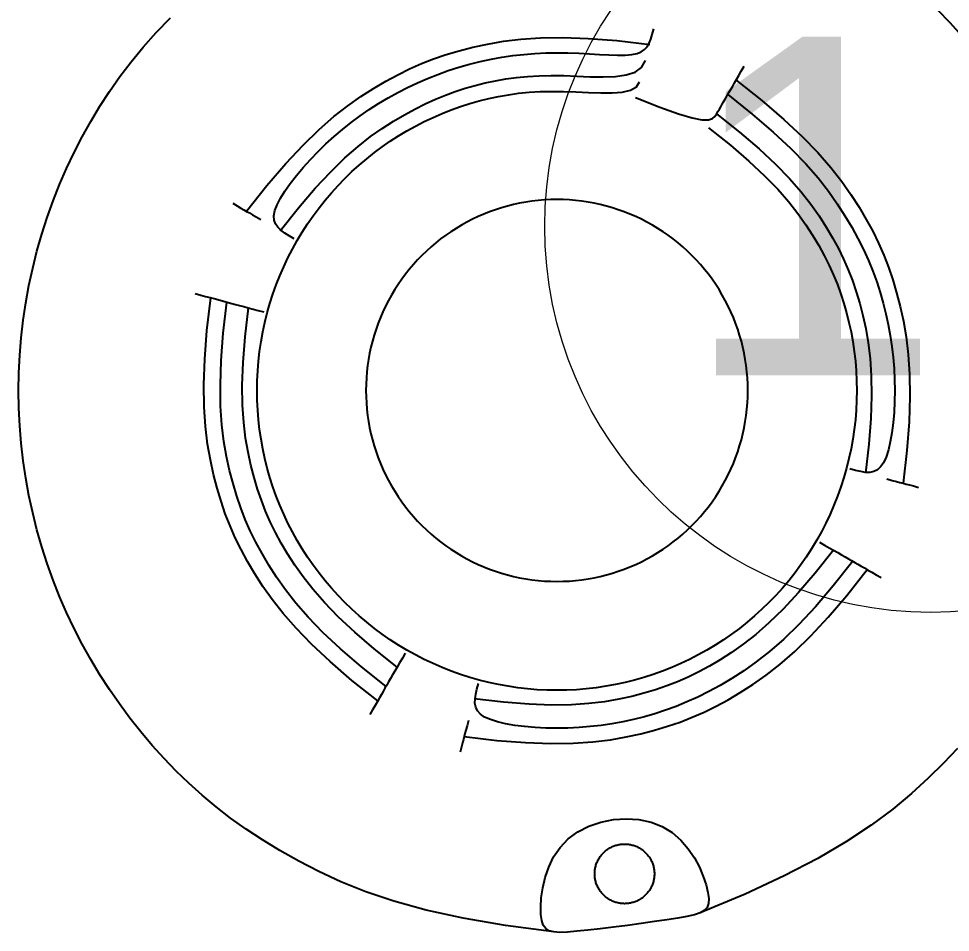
# Model space of a CAD drawing. Header units: inches. Extents: x 0.9 to 36.3, y 0.7 to 23.3.
# Drawn here: x 25.5068 to 25.7229, y 13.7647 to 13.9767 of the extents above; entities that cross this region are included whole.
import ezdxf

# ---------------------------------------------------------------- set-up
doc = ezdxf.new("R2010")
doc.units = ezdxf.units.IN
doc.layers.add('Numbering CCTV', color=38, linetype='Continuous', lineweight=0)
doc.layers.add('Smoke Detector', color=40, linetype='Continuous')
doc.styles.get("Standard").update_dxf_attribs({"font": 'arial.ttf'})

msp = doc.modelspace()

# ---------------------------------------------------------------- linework, layer by layer
at = {"layer": 'Numbering CCTV', "linetype": 'ByBlock', "ltscale": 0.001}
msp.add_circle((25.71833841424714, 13.92848450941516), 0.08951629024653585, dxfattribs=at)
at = {"layer": 'Smoke Detector', "linetype": 'ByBlock'}
for points in [[(25.71990893057657, 13.97868686879981), (25.72274928890219, 13.97575158129638), (25.72549191243458, 13.97272471010259)], [(25.63092718918985, 13.76483556267164), (25.61970049284223, 13.76631834467875), (25.60988464503042, 13.76802269655119), (25.60132168421488, 13.76991952103033), (25.59385364885603, 13.77197972085754), (25.58732257741428, 13.77417419877415), (25.58157050835011, 13.77647385752157), (25.57643948012391, 13.77884959984112), (25.57177153119612, 13.7812723284742), (25.5674306508335, 13.78371940351965), (25.56336863152809, 13.78619401450636), (25.55955921657829, 13.78870580832067), (25.55597614928244, 13.79126443184897), (25.55259317293893, 13.79387953197762), (25.54938403084613, 13.79656075559299), (25.54632246630239, 13.79931774958145), (25.54338222260611, 13.80216016082936), (25.5405418642805, 13.80509544833279), (25.53779924074811, 13.80812231952658), (25.53515702265635, 13.81123729395529), (25.53261788065262, 13.81443689116343), (25.53018448538434, 13.81771763069558), (25.52785950749889, 13.82107603209625), (25.52564561764368, 13.82450861490999), (25.52354548646612, 13.82801189868136), (25.52156161931224, 13.8315823075181), (25.51969586032253, 13.83521588378076), (25.51794988833616, 13.83890857439313), (25.51632538219228, 13.84265632627899), (25.51482402073, 13.84645508636211), (25.51344748278849, 13.85030080156626), (25.51219744720687, 13.85418941881522), (25.51107559282431, 13.85811688503278), (25.51008341411018, 13.86207909774096), (25.50922166805502, 13.86607175685496), (25.50849092727957, 13.87009051288824), (25.50789176440459, 13.87413101635423), (25.50742475205088, 13.87818891776642), (25.50709046283917, 13.88225986763823), (25.50688946939026, 13.88633951648313), (25.5068223443249, 13.89042351481459), (25.50688946939026, 13.89450751314603), (25.50709046283917, 13.89858716199094), (25.50742475205088, 13.90265811186275), (25.50789176440459, 13.90671601327493), (25.50849092727957, 13.91075651674093), (25.50922166805502, 13.91477527277421), (25.51008341411018, 13.9187679318882), (25.51107559282431, 13.92273014459639), (25.51219744720687, 13.92665761081394), (25.51344748278849, 13.9305462280629), (25.51482402073, 13.93439194326706), (25.51632538219228, 13.93819070335018), (25.51794988833616, 13.94193845523603), (25.51969586032253, 13.94563114584842), (25.52156161931224, 13.94926472211107), (25.52354548646612, 13.9528351309478), (25.52564987362295, 13.95634168044693), (25.52789355533315, 13.95979712335504), (25.53029939682499, 13.96321757358324), (25.53289026332676, 13.96661914504266), (25.53568902006678, 13.97001795164445), (25.53871853227334, 13.97343010729972), (25.54200166517474, 13.9768717259196)], [(25.57073221481348, 13.92559186063426), (25.56957015029825, 13.92627048738463), (25.56852775052074, 13.9269262766046), (25.56763100155929, 13.92759047616299), (25.56690588949228, 13.92829433392858), (25.56637840039802, 13.92906909777019), (25.56607452035489, 13.9299460155566), (25.56602023544126, 13.93095633515664), (25.56624153173543, 13.93213130443909), (25.5667550245734, 13.93349163917322), (25.5675398463214, 13.93501592673003), (25.5685657586033, 13.93667222238102), (25.56980252304292, 13.93842858139765), (25.57121990126412, 13.94025305905141), (25.57278765489077, 13.94211371061376), (25.57447554554669, 13.94397859135619), (25.57625333485575, 13.94581575655016), (25.57809546012759, 13.94759830624813), (25.57999506141509, 13.94931951962646), (25.58194995445692, 13.95097772064249), (25.58395795499177, 13.95257123325357), (25.58601687875833, 13.95409838141703), (25.58812454149525, 13.95555748909022), (25.59027875894124, 13.95694688023046), (25.59247734683497, 13.95826487879511), (25.59471806102097, 13.95950991248121), (25.59699841776722, 13.96068082394459), (25.59931587344752, 13.96177655958079), (25.60166788443568, 13.96279606578535), (25.60405190710556, 13.96373828895381), (25.60646539783095, 13.9646021754817), (25.60890581298567, 13.96538667176457), (25.61137060894355, 13.96609072419795), (25.61385721107489, 13.96671339488397), (25.61636292073608, 13.9672542087512), (25.61888500828, 13.96771280643475), (25.62142074405955, 13.96808882856976), (25.62396739842755, 13.96838191579139), (25.62652224173695, 13.96859170873476), (25.62908254434058, 13.96871784803501), (25.63164557659131, 13.96875997432728), (25.63420287761863, 13.96872225192718), (25.63672306165823, 13.96862693987213), (25.63916901172242, 13.96850082088003), (25.64150361082348, 13.96837067766878), (25.64368974197366, 13.96826329295626), (25.64569028818531, 13.96820544946037), (25.64746813247068, 13.968223929899), (25.64898615784206, 13.96834551699006), (25.65022051110655, 13.96859315063136), (25.65120039425049, 13.96897439944049), (25.651968273055, 13.96949298921496), (25.6525666133012, 13.97015264575228), (25.65303788077026, 13.97095709484998), (25.65342454124327, 13.97191006230557), (25.65376906050138, 13.97301527391655), (25.65411390432571, 13.97427645548046)], [(25.55966982634637, 13.93197873359364), (25.56441416543782, 13.93795319404739), (25.56876976536576, 13.94303491996259), (25.57277927090325, 13.94732575527654), (25.57648532682343, 13.9509275439265), (25.57993057789939, 13.95394212984977), (25.58315766890421, 13.95647135698363), (25.586209244611, 13.95861706926536), (25.5891279497929, 13.96048111063224), (25.59195517971636, 13.96215077747667), (25.59472733162151, 13.96365517601145), (25.59747955324187, 13.96500886490448), (25.60024699231091, 13.96622640282366), (25.60306479656215, 13.9673223484369), (25.60596811372911, 13.9683112604121), (25.60899209154529, 13.96920769741717), (25.61217187774416, 13.97002621812), (25.61555379026149, 13.97077197805546), (25.61922882784197, 13.97141252022616), (25.62329915943249, 13.97190598450167), (25.62786695398, 13.97221051075155), (25.6330343804314, 13.97228423884537), (25.63890360773361, 13.9720853086527), (25.64557680483357, 13.9715718600431), (25.65315614067815, 13.97070203288613)], [(25.56749692185893, 13.92745975789249), (25.57172533169523, 13.93278451796176), (25.57560727630822, 13.93731362505783), (25.5791807630103, 13.94113784796806), (25.58248379911389, 13.94434795547981), (25.58555439193141, 13.94703471638046), (25.58843054877526, 13.94928889945736), (25.59115027695786, 13.95120127349789), (25.59375158379164, 13.9528626072894), (25.59626824262143, 13.95435029326526), (25.59871709092165, 13.95568821844284), (25.60111073219925, 13.9568868934855), (25.60346176996104, 13.95795682905661), (25.60578280771396, 13.95890853581954), (25.60808644896488, 13.95975252443764), (25.61038529722067, 13.96049930557428), (25.61269195598821, 13.96115938989283), (25.61501962323801, 13.9617410694881), (25.61738387479529, 13.96224376218058), (25.61980088094883, 13.96266466722226), (25.62228681198748, 13.96300098386507), (25.62485783820001, 13.96324991136098), (25.62753012987527, 13.96340864896195), (25.63031985730207, 13.96347439591992), (25.63324319076925, 13.96344435148686), (25.6362943735412, 13.96333044267681), (25.63937994078479, 13.96320350755222), (25.64238450064242, 13.96314911193762), (25.64519266125656, 13.96325282165756), (25.64768903076961, 13.96360020253657), (25.64975821732405, 13.96427682039918), (25.65128482906231, 13.96536824106995), (25.65215347412679, 13.96696003037341)], [(25.64985005195707, 13.95836354180476), (25.65549133765951, 13.9561167370707), (25.65981723939736, 13.95457829221823), (25.66301517837714, 13.95364616290804), (25.66527257580535, 13.95321830480082), (25.66677685288849, 13.95319267355727), (25.66771543083307, 13.95346722483807), (25.66827573084556, 13.95393991430391), (25.66864517413248, 13.95450869761548), (25.66898012192227, 13.95508884420528), (25.66931269553109, 13.95566487859301), (25.66964395629704, 13.95623863907016), (25.66997496555818, 13.95681196392825), (25.67030678465265, 13.95738669145879), (25.67064047491853, 13.95796465995328), (25.67097709769391, 13.95854770770322), (25.67131771431688, 13.95913767300011), (25.67166482609873, 13.95973888824219), (25.67202669424348, 13.96036566225454), (25.67241301992831, 13.96103479796894), (25.67283350433043, 13.9617630983172), (25.67329784862703, 13.96256736623111), (25.6738157539953, 13.96346440464248), (25.67439692161246, 13.9644710164831), (25.67505105265569, 13.96560400468477)], [(25.66681392241098, 13.95133687659241), (25.67187013189555, 13.94732172367645), (25.67617081661332, 13.94363556225033), (25.67980216749076, 13.94024230187409), (25.68285037545436, 13.93710585210781), (25.68540163143057, 13.93419012251151), (25.68754212634586, 13.93145902264526), (25.68935805112666, 13.92887646206912), (25.6909355966995, 13.92640635034313), (25.69234825226395, 13.92401661745771), (25.69361870011221, 13.92169127512476), (25.69475692080962, 13.91941835548651), (25.69577289492155, 13.91718589068525), (25.69667660301327, 13.91498191286322), (25.6974780256502, 13.91279445416266), (25.69818714339765, 13.91061154672585), (25.69881393682095, 13.90842122269505), (25.69936666989099, 13.90621391269818), (25.6998467402008, 13.90398964130605), (25.70025382874893, 13.9017508315751), (25.70058761653395, 13.89949990656181), (25.70084778455443, 13.89723928932264), (25.70103401380894, 13.89497140291407), (25.70114598529602, 13.89269867039256), (25.70118338001426, 13.89042351481459), (25.70114598529602, 13.8881483592366), (25.70103401380894, 13.8858756267151), (25.70084778455443, 13.88360774030652), (25.70058761653395, 13.88134712306736), (25.70025382874893, 13.87909619805407), (25.6998467402008, 13.87685738832312), (25.69936666989099, 13.87463311693098), (25.69881393682095, 13.87242580693412), (25.69818896270269, 13.8702378538678), (25.69749258009051, 13.8680715431824), (25.6967257242493, 13.86592913280709), (25.69588933044396, 13.86381288067105), (25.69498433393939, 13.86172504470346), (25.69401167000042, 13.85966788283348), (25.69297227389198, 13.85764365299031), (25.69186708087896, 13.85565461310311), (25.69069711831402, 13.85370296793413), (25.68946378190093, 13.85179070957805), (25.68816855943133, 13.84991977696257), (25.68681293869675, 13.84809210901547), (25.6853984074888, 13.84630964466446), (25.68392645359906, 13.84457432283728), (25.68239856481908, 13.84288808246168), (25.68081622894049, 13.84125286246539), (25.67918100894421, 13.83967052658679), (25.67749476856861, 13.83814263780683), (25.67575944674142, 13.83667068391708), (25.67397698239041, 13.83525615270914), (25.67214931444332, 13.83390053197456), (25.67027838182784, 13.83260530950495), (25.66836612347176, 13.83137197309188), (25.66641447830278, 13.83020201052693), (25.66442543841558, 13.82909681751391), (25.6624012085724, 13.82805742140547), (25.66034404670243, 13.82708475746651), (25.65825621073483, 13.82617976096191), (25.65613995859879, 13.82534336715658), (25.6539975482235, 13.82457651131537), (25.65183123753808, 13.82388012870319), (25.64964328447176, 13.82325515458493), (25.6474359744749, 13.8227024215149), (25.64521170308277, 13.82222235120509), (25.64297289335182, 13.82181526265695), (25.64072196833853, 13.82148147487193), (25.63846135109935, 13.82122130685145), (25.63619346469079, 13.82103507759695), (25.63392073216927, 13.82092310610986), (25.63164557659131, 13.82088571139163), (25.62937042101332, 13.82092310610986), (25.62709768849182, 13.82103507759695), (25.62482980208326, 13.82122130685145), (25.62256918484408, 13.82148147487193), (25.6203182598308, 13.82181526265695), (25.61807945009984, 13.82222235120509), (25.61585517870769, 13.8227024215149), (25.61364786871086, 13.82325515458493), (25.61145991564452, 13.82388012870319), (25.60929360495912, 13.82457651131537), (25.60715119458381, 13.82534336715658), (25.60503494244777, 13.82617976096191), (25.60294710648019, 13.82708475746651), (25.60088994461022, 13.82805742140547), (25.59886571476703, 13.82909681751391), (25.59687667487982, 13.83020201052693), (25.59492502971085, 13.83137197309188), (25.59301277135476, 13.83260530950495), (25.59114183873929, 13.83390053197456), (25.58931417079218, 13.83525615270914), (25.58753170644117, 13.83667068391708), (25.585796384614, 13.83814263780683), (25.58411014423841, 13.83967052658679), (25.58247492424211, 13.84125286246539), (25.58089258836351, 13.84288808246168), (25.57936469958355, 13.84457432283728), (25.5778927456938, 13.84630964466445), (25.57647821448585, 13.84809210901547), (25.57512259375129, 13.84991977696257), (25.57382737128167, 13.85179070957804), (25.5725940348686, 13.85370296793413), (25.57142407230366, 13.85565461310311), (25.57031887929062, 13.85764365299031), (25.56927948318219, 13.85966788283348), (25.56830681924323, 13.86172504470346), (25.56740182273863, 13.86381288067105), (25.5665654289333, 13.86592913280709), (25.5657985730921, 13.8680715431824), (25.56510219047992, 13.8702378538678), (25.56447721636165, 13.87242580693412), (25.56392448329161, 13.87463311693099), (25.56344441298181, 13.87685738832312), (25.56303732443367, 13.87909619805407), (25.56270353664866, 13.88134712306736), (25.56244336862817, 13.88360774030652), (25.56225713937367, 13.8858756267151), (25.56214516788658, 13.8881483592366), (25.56210777316834, 13.89042351481459), (25.56214516788658, 13.89269867039256), (25.56225713937367, 13.89497140291407), (25.56244336862817, 13.89723928932264), (25.56270353664866, 13.89949990656181), (25.56303732443367, 13.9017508315751), (25.56344441298181, 13.90398964130605), (25.56392448329161, 13.90621391269818), (25.56447721636165, 13.90842122269505), (25.56510219047992, 13.91060917576137), (25.5657985730921, 13.91277548644677), (25.5665654289333, 13.91491789682208), (25.56740182273863, 13.91703414895812), (25.56830681924323, 13.91912198492571), (25.56927948318219, 13.92117914679568), (25.57031887929062, 13.92320337663886), (25.57142407230366, 13.92519241652607), (25.5725940348686, 13.92714406169504), (25.57382737128167, 13.92905632005112), (25.57512259375129, 13.93092725266659), (25.57647821448585, 13.9327549206137), (25.5778927456938, 13.93453738496471), (25.57936469958355, 13.93627270679189), (25.58089258836351, 13.93795894716749), (25.58247492424211, 13.93959416716378), (25.58411014423841, 13.94117650304237), (25.585796384614, 13.94270439182233), (25.58753170644117, 13.94417634571209), (25.58931417079218, 13.94559087692003), (25.59114183873929, 13.9469464976546), (25.59301277135476, 13.94824172012422), (25.59492502971085, 13.94947505653729), (25.59687667487982, 13.95064501910223), (25.59886571476703, 13.95175021211526), (25.60088994461022, 13.9527896082237), (25.60294710648019, 13.95376227216266), (25.60503494244777, 13.95466726866725), (25.60715119458381, 13.95550366247259), (25.60929360495912, 13.95627051831379), (25.61145991564452, 13.95696690092597), (25.61364786871086, 13.95759187504424), (25.6158581416757, 13.95814421803214), (25.6181031538438, 13.95862155776698), (25.62039825996668, 13.95902123475452), (25.6227588147958, 13.95934058950048), (25.62520017308272, 13.9595769625106), (25.62773768957889, 13.95972769429065), (25.63038671903585, 13.95979012534635), (25.63316261620513, 13.95976159618345), (25.63605932440329, 13.95965122931259), (25.63898514120753, 13.95951527526404), (25.64182695276007, 13.95942176657294), (25.64447164520318, 13.95943873577446), (25.64680610467913, 13.95963421540376), (25.64871721733016, 13.960076237996), (25.65009186929854, 13.96083283608633), (25.65081694672652, 13.96197204220991)], [(25.67320079537036, 13.96239926505954), (25.67917525582412, 13.95765492596808), (25.68425698173934, 13.95329932604015), (25.68854781705328, 13.94928982050265), (25.69214960570324, 13.94558376458247), (25.69516419162652, 13.94213851350653), (25.69769341876037, 13.9389114225017), (25.69983913104208, 13.9358598467949), (25.70170317240898, 13.93294114161301), (25.70337283925342, 13.93011391168955), (25.70487723778818, 13.92734175978439), (25.70623092668122, 13.92458953816404), (25.70744846460039, 13.92182209909499), (25.70854441021363, 13.91900429484375), (25.70953332218885, 13.91610097767679), (25.7104297591939, 13.91307699986063), (25.71124827989674, 13.90989721366175), (25.71199403983219, 13.90651530114442), (25.71263458200291, 13.90284026356394), (25.71312804627841, 13.89876993197341), (25.71343257252829, 13.89420213742591), (25.71350630062211, 13.88903471097451), (25.71330737042943, 13.88316548367229), (25.71279392181984, 13.87649228657234), (25.71192409466288, 13.86891295072774)], [(25.67126379233615, 13.95904427738983), (25.67695976675692, 13.95452108499151), (25.68180461945126, 13.95036851155518), (25.68589544713036, 13.9465459000979), (25.68932934650557, 13.94301259363672), (25.6922034142881, 13.9397279351887), (25.69461474718926, 13.93665126777089), (25.69666044192032, 13.93374193440035), (25.69843759519253, 13.93095927809414), (25.70002899483391, 13.92826717100692), (25.70146019313943, 13.92564760184379), (25.70274243352078, 13.92308708844745), (25.70388695938966, 13.92057214866062), (25.7049050141578, 13.91808930032598), (25.70580784123688, 13.91562506128626), (25.70660668403862, 13.91316594938416), (25.70731278597468, 13.91069848246237), (25.70793545666071, 13.90821188033102), (25.70847627052794, 13.90570617066982), (25.70893486821147, 13.9031840831259), (25.70931089034652, 13.90064834734636), (25.70960397756812, 13.89810169297834), (25.7098137705115, 13.89554684966895), (25.70993990981175, 13.89298654706533), (25.70998203610402, 13.89042351481459), (25.70994005101316, 13.88786735597181), (25.70981490012279, 13.88535516722404), (25.70960779000626, 13.88293091866624), (25.70931992723688, 13.88063858039342), (25.70895251838802, 13.87852212250058), (25.70850677003297, 13.87662551508268), (25.7079838887451, 13.87499272823474), (25.70738508109774, 13.87366773205175), (25.70671073246071, 13.87268042319417), (25.70595794338981, 13.87200440458437), (25.70512299323731, 13.87159920571022), (25.70420216135555, 13.87142435605954), (25.70319172709678, 13.87143938512022), (25.70208796981332, 13.87160382238009), (25.70088716885746, 13.871877197327), (25.69958560358148, 13.87221903944882)], [(25.66868181966923, 13.95457216954698), (25.6740065797385, 13.95034375971068), (25.67853568683456, 13.94646181509768), (25.68235990974479, 13.9428883283956), (25.68557001725655, 13.93958529229202), (25.6882567781572, 13.9365146994745), (25.6905109612341, 13.93363854263064), (25.69242333527463, 13.93091881444803), (25.69408466906614, 13.92831750761426), (25.69557276584258, 13.92579772844429), (25.69691356662422, 13.92332703776272), (25.69812004687789, 13.9208741100215), (25.69920518207044, 13.91840761967261), (25.70018194766872, 13.91589624116802), (25.70106331913955, 13.91330864895971), (25.70186227194979, 13.91061351749963), (25.70259178156628, 13.90777952123978), (25.70325644287861, 13.90476537914788), (25.70382732846728, 13.90148998825475), (25.70426713033562, 13.89786229010699), (25.70453854048687, 13.89379122625119), (25.70460425092433, 13.88918573823393), (25.70442695365126, 13.88395476760181), (25.70396934067094, 13.87800725590143), (25.70319410398666, 13.87125214467937)], [(25.55646508672113, 13.93382899087894), (25.55752945387805, 13.9332144782144), (25.55837024849932, 13.93272904521346), (25.55906434238919, 13.9323283099193), (25.55968860735193, 13.93196789037502), (25.56031991519176, 13.93160340462376), (25.56103513771288, 13.93119047070865), (25.56191114671957, 13.93068470667282), (25.56302481401607, 13.9300417305594)], [(25.54779263592545, 13.91289184254898), (25.54905713190934, 13.91255302187127), (25.55018554446018, 13.91225066463954), (25.55120148589536, 13.91197844395242), (25.5521285685323, 13.91173003290854), (25.55299040468836, 13.91149910460652), (25.55381060668093, 13.91127933214497), (25.55461278682741, 13.91106438862254), (25.55542055744519, 13.91084794713783), (25.55625516384417, 13.91062431502723), (25.55712838330422, 13.9103903365781), (25.55804962609774, 13.91014349031553), (25.55902830249714, 13.90988125476467), (25.56007382277478, 13.9096011084506), (25.56119559720305, 13.90930052989845), (25.56240303605438, 13.90897699763334), (25.56370554960112, 13.90862799018036)], [(25.59009035781226, 13.81844776456963), (25.58411589735852, 13.82319210366109), (25.57903417144331, 13.82754770358902), (25.57474333612937, 13.83155720912652), (25.5711415474794, 13.83526326504669), (25.56812696155615, 13.83870851612264), (25.56559773442227, 13.84193560712746), (25.56345202214055, 13.84498718283427), (25.56158798077367, 13.84790588801615), (25.55991831392923, 13.85073311793963), (25.55841391539447, 13.85350526984478), (25.55706022650143, 13.85625749146513), (25.55584268858225, 13.85902493053418), (25.55474674296902, 13.86184273478542), (25.5537578309938, 13.86474605195237), (25.55286139398875, 13.86777002976854), (25.55204287328591, 13.87094981596742), (25.55129711335044, 13.87433172848475), (25.55065657117974, 13.87800676606523), (25.55016310690424, 13.88207709765575), (25.54985858065436, 13.88664489220326), (25.54978485256053, 13.89181231865467), (25.54998378275322, 13.89768154595688), (25.55049723136281, 13.90435474305683), (25.55136705851977, 13.91193407890142)], [(25.5920273608465, 13.82180275223934), (25.5863313864257, 13.82632594463766), (25.58148653373139, 13.83047851807399), (25.57739570605227, 13.83430112953126), (25.57396180667708, 13.83783443599245), (25.57108773889453, 13.84111909444047), (25.56867640599337, 13.84419576185828), (25.56663071126233, 13.84710509522881), (25.56485355799013, 13.84988775153503), (25.56326171890929, 13.85258319649619), (25.56182744452768, 13.85522613077696), (25.56053685479695, 13.85785006377831), (25.55937606966869, 13.86048850490122), (25.5583312090946, 13.86317496354666), (25.55738839302632, 13.86594294911564), (25.55653374141548, 13.86882597100912), (25.55575337421372, 13.87185753862808), (25.55504237619989, 13.8750818109019), (25.5544316914614, 13.87858554487351), (25.55396122891293, 13.8824661471142), (25.55367089746908, 13.88682102419531), (25.55360060604447, 13.89174758268813), (25.55379026355376, 13.89734322916399), (25.55427977891155, 13.9037053701942), (25.5551090610325, 13.91093141235006)], [(25.5946093335134, 13.8262748600822), (25.58928457344415, 13.8305032699185), (25.58475546634808, 13.83438521453149), (25.58093124343785, 13.83795870123357), (25.5777211359261, 13.84126173733716), (25.57503437502545, 13.84433233015466), (25.57278019194855, 13.84720848699853), (25.57086781790802, 13.84992821518113), (25.56920648411652, 13.85252952201491), (25.56771838734007, 13.85504930118487), (25.56637758655843, 13.85751999186645), (25.56517110630476, 13.85997291960766), (25.56408597111221, 13.86243940995656), (25.56310920551392, 13.86495078846114), (25.5622278340431, 13.86753838066946), (25.56142888123286, 13.87023351212954), (25.56069937161637, 13.87306750838939), (25.56003471030405, 13.87608165048129), (25.55946382471537, 13.87935704137442), (25.55902402284703, 13.88298473952218), (25.55875261269578, 13.88705580337798), (25.55868690225832, 13.89166129139524), (25.5588641995314, 13.89689226202735), (25.5593218125117, 13.90283977372773), (25.56009704919599, 13.9095948849498)], [(25.70818209215015, 13.8699156172791), (25.70942422661741, 13.8695827883517), (25.71040128770586, 13.8693209856221), (25.71119901477216, 13.86910723529891), (25.71190314717306, 13.86891856359072), (25.71259942426531, 13.86873199670615), (25.71337358540559, 13.86852456085379), (25.71431136995065, 13.86827328224227), (25.71549851725722, 13.86795518708018)], [(25.69255893836915, 13.85525516899491), (25.69372674006733, 13.8545809383701), (25.69480930012557, 13.85395592202906), (25.69581505556327, 13.85337524885636), (25.69675244339989, 13.85283404773656), (25.69762990065476, 13.85232744755426), (25.69845586434735, 13.85185057719401), (25.69923877149705, 13.85139856554037), (25.69998705912327, 13.85096654147794), (25.70071128644632, 13.85054840863802), (25.70143050148992, 13.850133169639), (25.70216587447869, 13.84970860184598), (25.70293857563723, 13.84926248262409), (25.70376977519017, 13.84878258933845), (25.70468064336212, 13.84825669935417), (25.7056923503777, 13.8476725900364), (25.70682606646152, 13.84701803875022)], [(25.69579423132372, 13.85338727173667), (25.6915658214874, 13.84806251166741), (25.68768387687443, 13.84353340457134), (25.68411039017234, 13.83970918166111), (25.68080735406875, 13.83649907414936), (25.67773676125124, 13.83381231324871), (25.67486060440739, 13.83155813017181), (25.67214087622477, 13.82964575613128), (25.66953956939099, 13.82798442233977), (25.66701979022103, 13.82649632556333), (25.66454909953946, 13.82515552478169), (25.66209617179824, 13.82394904452801), (25.65962968144935, 13.82286390933547), (25.65711830294477, 13.82188714373719), (25.65453071073645, 13.82100577226636), (25.65183557927638, 13.82020681945611), (25.64900158301653, 13.81947730983963), (25.64598744092461, 13.81881264852731), (25.64271205003148, 13.81824176293862), (25.63908435188374, 13.81780196107029), (25.63501328802792, 13.81753055091904), (25.63040780001067, 13.81746484048158), (25.62517682937856, 13.81764213775465), (25.61922931767818, 13.81809975073497), (25.61247420645611, 13.81887498741926)], [(25.70026633916657, 13.85080529906976), (25.69574314676827, 13.84510932464897), (25.69159057333192, 13.84026447195466), (25.68776796187463, 13.83617364427553), (25.68423465541345, 13.83273974490034), (25.68094999696544, 13.8298656771178), (25.67787332954764, 13.82745434421664), (25.6749639961771, 13.82540864948559), (25.67218133987087, 13.82363149621338), (25.66948923278366, 13.822040096572), (25.66686966362053, 13.82060889826649), (25.6643091502242, 13.81932665788513), (25.66179421043735, 13.81818213201623), (25.65931136210271, 13.8171640772481), (25.656847123063, 13.81626125016902), (25.65438801116089, 13.81546240736729), (25.65192054423912, 13.81475630543122), (25.64943394210776, 13.81413363474519), (25.64692823244657, 13.81359282087796), (25.64440614490263, 13.81313422319442), (25.64187040912311, 13.8127582010594), (25.63932375475508, 13.81246511383778), (25.6367689114457, 13.81225532089442), (25.63420860884207, 13.81212918159417), (25.63164557659132, 13.81208705530189), (25.62908941774855, 13.81212904039275), (25.62657722900077, 13.81225419128312), (25.62415298044299, 13.81246130139965), (25.62186064217016, 13.81274916416903), (25.61974418427731, 13.81311657301789), (25.61784757685943, 13.81356232137293), (25.61621479001148, 13.8140852026608), (25.61488979382848, 13.81468401030816), (25.61390248497091, 13.8153583589452), (25.61322646636111, 13.81611114801611), (25.61282126748695, 13.81694609816859), (25.61264641783629, 13.81786693005036), (25.61266144689696, 13.81887736430912), (25.61282588415683, 13.81998112159257), (25.61309925910373, 13.82118192254843), (25.61344110122553, 13.8224834878244)], [(25.61013501250449, 13.81014499674303), (25.61771434834908, 13.80927516958607), (25.62438754544904, 13.80876172097647), (25.63025677275125, 13.8085627907838), (25.63542419920265, 13.80863651887761), (25.63999199375016, 13.8089410451275), (25.64406232534068, 13.809434509403), (25.64773736292115, 13.8100750515737), (25.65111927543849, 13.81082081150917), (25.65429906163736, 13.811639332212), (25.65732303945353, 13.81253576921707), (25.66022635662048, 13.81352468119227), (25.66304416087173, 13.81462062680551), (25.66581159994077, 13.81583816472469), (25.66856382156114, 13.81719185361772), (25.67133597346628, 13.8186962521525), (25.67416320338975, 13.82036591899693), (25.67708190857164, 13.82222996036381), (25.68013348427844, 13.82437567264554), (25.68336057528326, 13.8269048997794), (25.68680582635922, 13.82991948570267), (25.6905118822794, 13.83352127435263), (25.69452138781689, 13.83781210966657), (25.69887698774481, 13.84289383558178), (25.70362132683627, 13.84886829603554)], [(25.59647723077163, 13.82951015303675), (25.59580300014682, 13.82834235133857), (25.59517798380578, 13.82725979128033), (25.59459731063309, 13.82625403584262), (25.5940561095133, 13.82531664800604), (25.593549509331, 13.82443919075116), (25.59307263897074, 13.82361322705857), (25.5926206273171, 13.82283031990886), (25.59218860325467, 13.82208203228262), (25.59177047041476, 13.82135780495958), (25.59135523141573, 13.82063858991599), (25.5909306636227, 13.81990321692722), (25.59048454440082, 13.81913051576867), (25.59000465111518, 13.81829931621573), (25.58947876113091, 13.81738844804378), (25.58889465181313, 13.8163767410282), (25.58824010052696, 13.81524302494439)], [(25.61113767905584, 13.81388699925576), (25.61080485012845, 13.81264486478849), (25.61054304739885, 13.81166780370005), (25.61032929707564, 13.81087007663375), (25.61014062536746, 13.81016594423284), (25.6099540584829, 13.8094696671406), (25.60974662263054, 13.80869550600031), (25.60949534401901, 13.80775772145525), (25.60917724885692, 13.80657057414871)], [(25.72457262090934, 13.80741692232945), (25.72128948800794, 13.80397530370956), (25.71772986918343, 13.80048810821393), (25.71384802506962, 13.79693977797308), (25.70950671974907, 13.79331697928411), (25.70454584316646, 13.78960693448578), (25.69880528526643, 13.78579686591684), (25.69212493599366, 13.78187399591607), (25.68434468529284, 13.7778255468222), (25.67530442310864, 13.773638740974), (25.66484403938574, 13.76930080071023)]]:
    msp.add_lwpolyline(points, dxfattribs=at)
for points in [[(25.58887115340188, 13.90188488696489), (25.58851915972259, 13.90047921900467), (25.58821343943224, 13.89906274962102), (25.58795419567858, 13.89763702187443), (25.58774163160938, 13.89620357882539), (25.5875759503724, 13.89476396353441), (25.58745735511542, 13.89331971906195), (25.5873860489862, 13.89187238846851), (25.58736223513252, 13.89042351481459), (25.5873860489862, 13.88897464116066), (25.58745735511542, 13.88752731056722), (25.5875759503724, 13.88608306609476), (25.58774163160938, 13.88464345080377), (25.58795419567858, 13.88321000775474), (25.58821343943224, 13.88178428000816), (25.58851915972259, 13.8803678106245), (25.58887115340188, 13.87896214266427), (25.58926915191377, 13.87756880166179), (25.58971262506769, 13.87618924304668), (25.59020097726453, 13.87482490472242), (25.5907336129052, 13.87347722459248), (25.59130993639054, 13.87214764056032), (25.59192935212145, 13.8708375905294), (25.59259126449884, 13.86954851240321), (25.59329507792354, 13.86828184408519), (25.59404013815275, 13.86703898962086), (25.59482555636882, 13.86582121762388), (25.59565038511036, 13.86462976284995), (25.596513676916, 13.86346586005476), (25.59741448432437, 13.86233074399402), (25.59835185987411, 13.86122564942342), (25.59932485610385, 13.86015181109868), (25.60033252555219, 13.85911046377547), (25.6013738728754, 13.85810279432713), (25.60244771120014, 13.8571297980974), (25.60355280577075, 13.85619242254766), (25.60468792183148, 13.85529161513929), (25.60585182462667, 13.85442832333364), (25.6070432794006, 13.8536034945921), (25.60826105139758, 13.85281807637603), (25.6095039058619, 13.85207301614682), (25.61077057417992, 13.8513692027221), (25.61205965230612, 13.85070729034474), (25.61336970233704, 13.85008787461382), (25.6146992863692, 13.84951155112848), (25.61604696649916, 13.84897891548782), (25.61741130482339, 13.84849056329097), (25.61879086343852, 13.84804709013705), (25.62018420444099, 13.84764909162516), (25.62158987240122, 13.84729709794588), (25.62300634178487, 13.84699137765552), (25.62443206953147, 13.84673213390186), (25.62586551258049, 13.84651956983266), (25.62730512787148, 13.84635388859568), (25.62874937234393, 13.8462352933387), (25.63019670293738, 13.84616398720949), (25.63164557659131, 13.8461401733558), (25.63309445024522, 13.84616398720949), (25.63454178083866, 13.8462352933387), (25.63598602531113, 13.84635388859568), (25.63742564060212, 13.84651956983266), (25.63885908365116, 13.84673213390186), (25.64028481139773, 13.84699137765552), (25.64170128078139, 13.84729709794588), (25.64310694874162, 13.84764909162516), (25.6445002897441, 13.84804709013705), (25.6458798483592, 13.84849056329097), (25.64724418668347, 13.84897891548782), (25.64859186681339, 13.84951155112848), (25.64992145084555, 13.85008787461382), (25.65123150087648, 13.85070729034474), (25.65252057900268, 13.8513692027221), (25.65378724732069, 13.85207301614682), (25.65503010178502, 13.85281807637603), (25.65624787378201, 13.8536034945921), (25.65743932855595, 13.85442832333364), (25.65860323135114, 13.85529161513929), (25.65973834741187, 13.85619242254766), (25.66084344198246, 13.8571297980974), (25.66191728030721, 13.85810279432713), (25.6629586276304, 13.85911046377547), (25.66396629707876, 13.86015181109868), (25.66493929330848, 13.86122564942342), (25.66587666885822, 13.86233074399402), (25.6667774762666, 13.86346586005476), (25.66764076807225, 13.86462976284995), (25.66846559681379, 13.86582121762388), (25.66925101502984, 13.86703898962086), (25.66999607525908, 13.86828184408519), (25.67069988868379, 13.86954851240321), (25.67136180106115, 13.8708375905294), (25.67198121679208, 13.87214764056032), (25.67255754027742, 13.87347722459248), (25.67309017591806, 13.87482490472242), (25.67357852811492, 13.87618924304668), (25.67402200126885, 13.87756880166179), (25.67441999978071, 13.87896214266427), (25.67477199346, 13.8803678106245), (25.67507771375037, 13.88178428000816), (25.67533695750403, 13.88321000775474), (25.67554952157323, 13.88464345080377), (25.67571520281021, 13.88608306609476), (25.67583379806719, 13.88752731056722), (25.6759051041964, 13.88897464116066), (25.67592891805009, 13.89042351481459), (25.6759051041964, 13.89187238846851), (25.67583379806719, 13.89331971906195), (25.67571520281021, 13.89476396353441), (25.67554952157323, 13.89620357882539), (25.67533695750403, 13.89763702187443), (25.67507771375037, 13.89906274962102), (25.67477199346, 13.90047921900467), (25.67441999978071, 13.90188488696489), (25.67402200126885, 13.90327822796738), (25.67357852811492, 13.90465778658249), (25.67309017591806, 13.90602212490674), (25.67255754027742, 13.90736980503669), (25.67198121679208, 13.90869938906885), (25.67136180106114, 13.91000943909977), (25.67069988868379, 13.91129851722597), (25.66999607525908, 13.91256518554398), (25.66925101502984, 13.91380804000831), (25.66846559681379, 13.91502581200529), (25.66764076807225, 13.91621726677923), (25.6667774762666, 13.91738116957441), (25.66587666885822, 13.91851628563515), (25.66493929330848, 13.91962138020574), (25.66396629707876, 13.92069521853049), (25.6629586276304, 13.92173656585369), (25.66191728030721, 13.92274423530204), (25.66084344198246, 13.92371723153177), (25.65973834741187, 13.92465460708151), (25.65860323135114, 13.92555541448989), (25.65743932855595, 13.92641870629553), (25.65624787378201, 13.92724353503707), (25.65503010178502, 13.92802895325314), (25.65378724732069, 13.92877401348235), (25.65252057900268, 13.92947782690706), (25.65123150087648, 13.93013973928444), (25.64992145084555, 13.93075915501535), (25.64859186681342, 13.93133547850069), (25.64724418668347, 13.93186811414134), (25.6458798483592, 13.9323564663382), (25.6445002897441, 13.93279993949212), (25.64310694874162, 13.933197938004), (25.64170128078139, 13.93354993168329), (25.64028481139773, 13.93385565197364), (25.63885908365116, 13.93411489572731), (25.63742564060212, 13.93432745979651), (25.63598602531113, 13.93449314103349), (25.63454178083866, 13.93461173629047), (25.63309445024522, 13.93468304241969), (25.63164557659131, 13.93470685627337), (25.63019670293738, 13.93468304241969), (25.62874937234393, 13.93461173629047), (25.62730512787148, 13.93449314103349), (25.62586551258049, 13.93432745979651), (25.62443206953147, 13.93411489572731), (25.62300634178487, 13.93385565197364), (25.62158987240122, 13.93354993168329), (25.62018420444099, 13.933197938004), (25.61879086343852, 13.93279993949212), (25.61741130482339, 13.9323564663382), (25.61604696649916, 13.93186811414134), (25.6146992863692, 13.93133547850069), (25.61336970233704, 13.93075915501535), (25.61205965230612, 13.93013973928444), (25.61077057417992, 13.92947782690706), (25.6095039058619, 13.92877401348235), (25.60826105139758, 13.92802895325314), (25.6070432794006, 13.92724353503707), (25.60585182462667, 13.92641870629553), (25.60468792183148, 13.92555541448989), (25.60355280577075, 13.92465460708151), (25.60244771120014, 13.92371723153177), (25.60137387287539, 13.92274423530204), (25.60033252555219, 13.92173656585369), (25.59932485610385, 13.92069521853049), (25.59835185987411, 13.91962138020574), (25.59741448432437, 13.91851628563515), (25.596513676916, 13.91738116957441), (25.59565038511036, 13.91621726677923), (25.59482555636882, 13.91502581200529), (25.59404013815275, 13.91380804000831), (25.59329507792354, 13.91256518554398), (25.59259126449884, 13.91129851722597), (25.59192935212145, 13.91000943909977), (25.59130993639054, 13.90869938906885), (25.5907336129052, 13.90736980503669), (25.59020097726453, 13.90602212490674), (25.58971262506769, 13.90465778658249), (25.58926915191377, 13.90327822796738)], [(25.63421955552272, 13.78642204349203), (25.63646210618366, 13.78806737265236), (25.63902448820049, 13.78936906790525), (25.6418167306194, 13.79031528434993), (25.64474886248658, 13.79089417708561), (25.64773091284825, 13.79109390121154), (25.65067291075059, 13.79090261182692), (25.65348488523982, 13.79030846403097), (25.65607686536215, 13.78929961292293), (25.65837562788771, 13.78788205346993), (25.6603749404823, 13.78613314011081), (25.66208531853572, 13.78414806715231), (25.66351727743772, 13.7820220289012), (25.66468133257804, 13.77985021966423), (25.66558799934647, 13.77772783374814), (25.66624779313275, 13.77575006545971), (25.66667122932665, 13.77401210910567), (25.6668626869526, 13.77258555494176), (25.66680199957369, 13.77144757701964), (25.66646286438773, 13.77055174533993), (25.66581897859248, 13.76985162990325), (25.66484403938574, 13.76930080071023), (25.66351174396529, 13.7688528277615), (25.66179578952888, 13.76846128105769), (25.65966987327432, 13.76807973059942), (25.65713014065047, 13.7676718629506), (25.65426253011044, 13.76724183092826), (25.65117542835846, 13.76680390391273), (25.64797722209872, 13.76637235128431), (25.64477629803544, 13.76596144242333), (25.64168104287283, 13.76558544671007), (25.63879984331511, 13.76525863352487), (25.63624108606645, 13.76499527224806), (25.63408885612638, 13.76481359407476), (25.63233003167554, 13.7647476774595), (25.63092718918985, 13.76483556267164), (25.62984290514524, 13.76511528998053), (25.62903975601765, 13.76562489965552), (25.62848031828301, 13.76640243196598), (25.62812716841724, 13.76748592718124), (25.62794288289629, 13.76891342557069), (25.62790207464778, 13.77070175584938), (25.62802750240613, 13.77278290051532), (25.62835396135745, 13.77506763051225), (25.62891624668787, 13.77746671678388), (25.62974915358346, 13.77989093027394), (25.63088747723042, 13.78225104192618), (25.63236601281478, 13.7844578226843)], [(25.65400888087088, 13.77653166439079), (25.65394669345361, 13.77631395433477), (25.6538774006064, 13.77609839778196), (25.65380109539186, 13.77588521940533), (25.65371787087254, 13.77567464387784), (25.65362782011105, 13.77546689587243), (25.65353103616998, 13.77526220006207), (25.65342761211191, 13.77506078111971), (25.65331764099943, 13.77486286371831), (25.65320122505821, 13.77466866724051), (25.65307850316637, 13.77447838990768), (25.65294962336507, 13.77429222465086), (25.65281473369555, 13.77411036440107), (25.65267398219898, 13.77393300208939), (25.65252751691655, 13.77376033064683), (25.65237548588946, 13.77359254300445), (25.65221803715893, 13.7734298320933), (25.65205532624778, 13.77327238336276), (25.65188753860541, 13.77312035233568), (25.65171486716284, 13.77297388705325), (25.65153750485115, 13.77283313555668), (25.65135564460137, 13.77269824588715), (25.65116947934455, 13.77256936608587), (25.65097920201173, 13.77244664419401), (25.65078500553392, 13.7723302282528), (25.65058708813253, 13.77222025714031), (25.65038566919016, 13.77211683308224), (25.6501809733798, 13.77202004914117), (25.6499732253744, 13.77192999837968), (25.64976264984689, 13.77184677386037), (25.64954947147027, 13.77177046864583), (25.64933391491746, 13.77170117579863), (25.64911620486144, 13.77163898838136), (25.64889656871364, 13.7715839892365), (25.64867524483935, 13.77153622032608), (25.64845247434239, 13.771495713392), (25.6482284983265, 13.77146250017619), (25.64800355789549, 13.77143661242056), (25.64777789415312, 13.77141808186703), (25.64755174820321, 13.7714069402575), (25.6473253611495, 13.7714032193339), (25.6470989740958, 13.7714069402575), (25.64687282814587, 13.77141808186703), (25.64664716440352, 13.77143661242056), (25.64642222397251, 13.77146250017619), (25.64619824795663, 13.771495713392), (25.64597547745966, 13.77153622032608), (25.64575415358537, 13.7715839892365), (25.64553451743757, 13.77163898838136), (25.64531680738155, 13.77170117579863), (25.64510125082874, 13.77177046864583), (25.64488807245212, 13.77184677386037), (25.64467749692461, 13.77192999837968), (25.64446974891921, 13.77202004914117), (25.64426505310884, 13.77211683308224), (25.64406363416649, 13.77222025714031), (25.64386571676509, 13.7723302282528), (25.6436715202873, 13.77244664419401), (25.64348124295445, 13.77256936608587), (25.64329507769763, 13.77269824588715), (25.64311321744786, 13.77283313555668), (25.64293585513617, 13.77297388705325), (25.64276318369362, 13.77312035233568), (25.64259539605123, 13.77327238336276), (25.64243268514007, 13.7734298320933), (25.64227523640953, 13.77359254300445), (25.64212320538246, 13.77376033064683), (25.64197674010005, 13.77393300208939), (25.64183598860346, 13.77411036440107), (25.64170109893394, 13.77429222465086), (25.64157221913264, 13.77447838990768), (25.6414494972408, 13.77466866724051), (25.64133308129958, 13.77486286371831), (25.64122311018708, 13.77506078111971), (25.64111968612902, 13.77526220006207), (25.64102290218794, 13.77546689587243), (25.64093285142646, 13.77567464387784), (25.64084962690715, 13.77588521940533), (25.64077332169261, 13.77609839778196), (25.64070402884541, 13.77631395433477), (25.64064184142813, 13.77653166439079), (25.64058684228328, 13.77675130053859), (25.64053907337285, 13.77697262441287), (25.64049856643878, 13.77719539490985), (25.64046535322298, 13.77741937092573), (25.64043946546734, 13.77764431135674), (25.64042093491379, 13.7778699750991), (25.64040979330427, 13.77809612104902), (25.64040607238067, 13.77832250810273), (25.64040979330427, 13.77854889515643), (25.64042093491379, 13.77877504110635), (25.64043946546734, 13.77900070484871), (25.64046535322298, 13.77922564527972), (25.64049856643878, 13.7794496212956), (25.64053907337285, 13.77967239179258), (25.64058684228328, 13.77989371566686), (25.64064184142813, 13.78011335181466), (25.64070402884541, 13.78033106187068), (25.64077332169261, 13.78054661842348), (25.64084962690715, 13.78075979680011), (25.64093285142646, 13.78097037232761), (25.64102290218794, 13.78117812033302), (25.64111968612902, 13.78138281614338), (25.64122311018708, 13.78158423508574), (25.64133308129958, 13.78178215248714), (25.6414494972408, 13.78197634896494), (25.64157221913264, 13.78216662629777), (25.64170109893394, 13.78235279155459), (25.64183598860346, 13.78253465180438), (25.64197674010005, 13.78271201411606), (25.64212320538246, 13.78288468555861), (25.64227523640953, 13.78305247320099), (25.64243268514007, 13.78321518411215), (25.64259539605123, 13.78337263284269), (25.64276318369362, 13.78352466386976), (25.64293585513617, 13.78367112915219), (25.64311321744786, 13.78381188064877), (25.64329507769763, 13.78394677031829), (25.64348124295445, 13.78407565011958), (25.6436715202873, 13.78419837201143), (25.64386571676509, 13.78431478795265), (25.64406363416649, 13.78442475906514), (25.64426505310884, 13.78452818312321), (25.64446974891921, 13.78462496706428), (25.64467749692461, 13.78471501782577), (25.64488807245212, 13.78479824234507), (25.64510125082874, 13.78487454755962), (25.64531680738155, 13.78494384040682), (25.64553451743757, 13.78500602782409), (25.64575415358537, 13.78506102696895), (25.64597547745966, 13.78510879587937), (25.64619824795663, 13.78514930281345), (25.64642222397251, 13.78518251602926), (25.64664716440352, 13.78520840378489), (25.64687282814587, 13.78522693433843), (25.6470989740958, 13.78523807594795), (25.64732536114951, 13.78524179687155), (25.64755174820321, 13.78523807594795), (25.64777789415312, 13.78522693433843), (25.64800355789549, 13.78520840378489), (25.6482284983265, 13.78518251602926), (25.64845247434239, 13.78514930281345), (25.64867524483935, 13.78510879587937), (25.64889656871364, 13.78506102696895), (25.64911620486144, 13.78500602782409), (25.64933391491746, 13.78494384040682), (25.64954947147027, 13.78487454755962), (25.64976264984689, 13.78479824234507), (25.6499732253744, 13.78471501782577), (25.6501809733798, 13.78462496706428), (25.65038566919016, 13.78452818312321), (25.65058708813253, 13.78442475906514), (25.65078500553392, 13.78431478795265), (25.65097920201173, 13.78419837201143), (25.65116947934455, 13.78407565011958), (25.65135564460137, 13.78394677031829), (25.65153750485115, 13.78381188064877), (25.65171486716284, 13.78367112915219), (25.65188753860541, 13.78352466386976), (25.65205532624778, 13.78337263284269), (25.65221803715893, 13.78321518411215), (25.65237548588946, 13.78305247320099), (25.65252751691655, 13.78288468555861), (25.65267398219898, 13.78271201411606), (25.65281473369555, 13.78253465180438), (25.65294962336507, 13.78235279155459), (25.65307850316637, 13.78216662629777), (25.65320122505821, 13.78197634896494), (25.65331764099943, 13.78178215248714), (25.65342761211191, 13.78158423508574), (25.65353103616998, 13.78138281614338), (25.65362782011105, 13.78117812033302), (25.65371787087254, 13.78097037232761), (25.65380109539186, 13.78075979680011), (25.6538774006064, 13.78054661842348), (25.65394669345361, 13.78033106187068), (25.65400888087088, 13.78011335181466), (25.65406388001573, 13.77989371566686), (25.65411164892616, 13.77967239179258), (25.65415215586023, 13.7794496212956), (25.65418536907605, 13.77922564527972), (25.65421125683166, 13.77900070484871), (25.6542297873852, 13.77877504110635), (25.65424092899472, 13.77854889515643), (25.65424464991834, 13.77832250810273), (25.65424092899472, 13.77809612104902), (25.6542297873852, 13.7778699750991), (25.65421125683166, 13.77764431135674), (25.65418536907605, 13.77741937092573), (25.65415215586023, 13.77719539490985), (25.65411164892616, 13.77697262441287), (25.65406388001573, 13.77675130053859)]]:
    msp.add_lwpolyline(points, close=True, dxfattribs=at)

# ---------------------------------------------------------------- texts
at = {"layer": 'Numbering CCTV', "linetype": 'ByBlock', "ltscale": 0.001}
msp.add_text('19', height=0.0785407873583104, dxfattribs=at).set_placement((25.66021254276379, 13.89394399183369))

doc.saveas('drawing.dxf')
